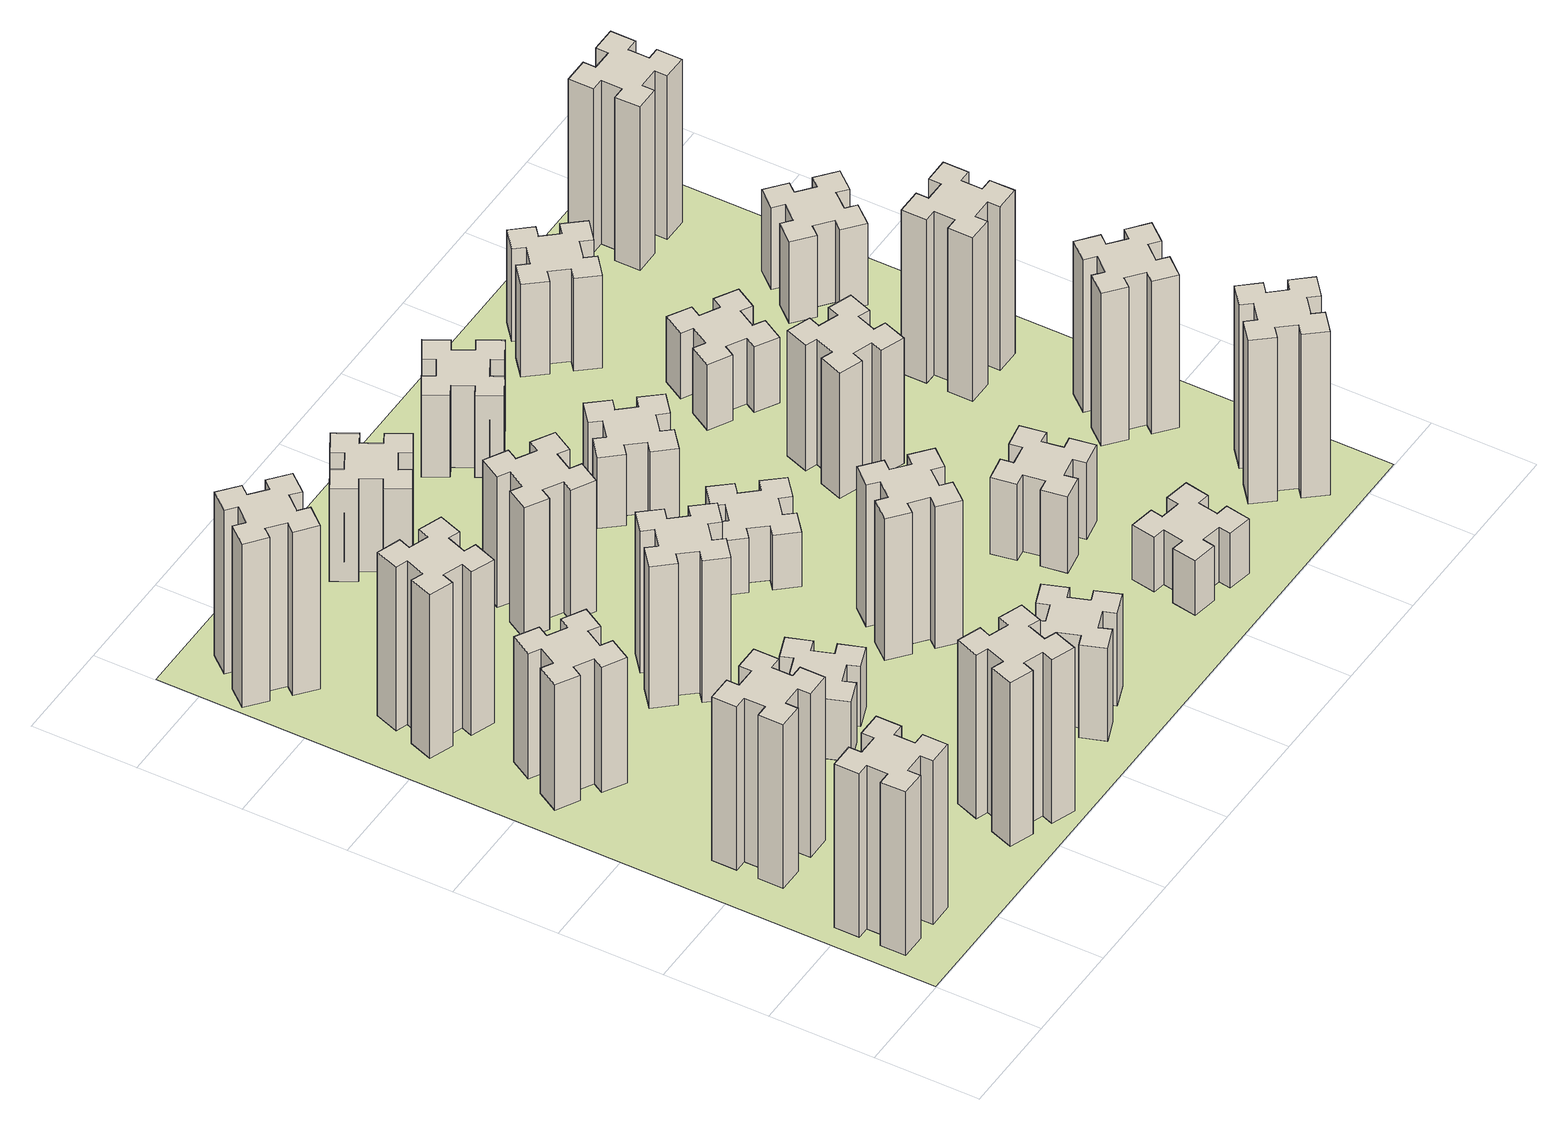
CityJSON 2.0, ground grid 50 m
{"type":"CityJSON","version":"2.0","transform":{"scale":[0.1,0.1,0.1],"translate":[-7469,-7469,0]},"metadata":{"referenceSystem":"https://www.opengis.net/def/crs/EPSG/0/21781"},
"CityObjects":{
"building1":{"type":"Building","attributes":{"class":"1000","function":"1000","usage":"1000","yearOfConstruction":2016,"roofType":"1000","measuredHeight":90,"storeysAboveGround":30,"storeysBelowGround":0},"geometry":[{"type":"Solid","lod":"1","boundaries":[[[[0,1,2,3,4,5,6,7,8,9,10,11,12,13,14,15,16,17,18,19]],[[17,16,20,21]],[[16,15,22,20]],[[15,14,23,22]],[[14,13,24,23]],[[13,12,25,24]],[[12,11,26,25]],[[11,10,27,26]],[[10,9,28,27]],[[9,8,29,28]],[[8,7,30,29]],[[7,6,31,30]],[[6,5,32,31]],[[5,4,33,32]],[[4,3,34,33]],[[3,2,35,34]],[[2,1,36,35]],[[1,0,37,36]],[[0,19,38,37]],[[19,18,39,38]],[[18,17,21,39]],[[24,25,26,27,28,29,30,31,32,33,34,35,36,37,38,39,21,20,22,23]]]]}]},
"building2":{"type":"Building","attributes":{"class":"1000","function":"1000","usage":"1000","yearOfConstruction":2016,"roofType":"1000","measuredHeight":90,"storeysAboveGround":30,"storeysBelowGround":0},"geometry":[{"type":"Solid","lod":"1","boundaries":[[[[40,41,42,43,44,45,46,47,48,49,50,51,52,53,54,55,56,57,58,59]],[[57,56,60,61]],[[56,55,62,60]],[[55,54,63,62]],[[54,53,64,63]],[[53,52,65,64]],[[52,51,66,65]],[[51,50,67,66]],[[50,49,68,67]],[[49,48,69,68]],[[48,47,70,69]],[[47,46,71,70]],[[46,45,72,71]],[[45,44,73,72]],[[44,43,74,73]],[[43,42,75,74]],[[42,41,76,75]],[[41,40,77,76]],[[40,59,78,77]],[[59,58,79,78]],[[58,57,61,79]],[[64,65,66,67,68,69,70,71,72,73,74,75,76,77,78,79,61,60,62,63]]]]}]},
"building3":{"type":"Building","attributes":{"class":"1000","function":"1000","usage":"1000","yearOfConstruction":2016,"roofType":"1000","measuredHeight":69,"storeysAboveGround":30,"storeysBelowGround":0},"geometry":[{"type":"Solid","lod":"1","boundaries":[[[[80,81,82,83,84,85,86,87,88,89,90,91,92,93,94,95,96,97,98,99]],[[97,96,100,101]],[[96,95,102,100]],[[95,94,103,102]],[[94,93,104,103]],[[93,92,105,104]],[[92,91,106,105]],[[91,90,107,106]],[[90,89,108,107]],[[89,88,109,108]],[[88,87,110,109]],[[87,86,111,110]],[[86,85,112,111]],[[85,84,113,112]],[[84,83,114,113]],[[83,82,115,114]],[[82,81,116,115]],[[81,80,117,116]],[[80,99,118,117]],[[99,98,119,118]],[[98,97,101,119]],[[104,105,106,107,108,109,110,111,112,113,114,115,116,117,118,119,101,100,102,103]]]]}]},
"building4":{"type":"Building","attributes":{"class":"1000","function":"1000","usage":"1000","yearOfConstruction":2016,"roofType":"1000","measuredHeight":90,"storeysAboveGround":30,"storeysBelowGround":0},"geometry":[{"type":"Solid","lod":"1","boundaries":[[[[120,121,122,123,124,125,126,127,128,129,130,131,132,133,134,135,136,137,138,139]],[[137,136,140,141]],[[136,135,142,140]],[[135,134,143,142]],[[134,133,144,143]],[[133,132,145,144]],[[132,131,146,145]],[[131,130,147,146]],[[130,129,148,147]],[[129,128,149,148]],[[128,127,150,149]],[[127,126,151,150]],[[126,125,152,151]],[[125,124,153,152]],[[124,123,154,153]],[[123,122,155,154]],[[122,121,156,155]],[[121,120,157,156]],[[120,139,158,157]],[[139,138,159,158]],[[138,137,141,159]],[[144,145,146,147,148,149,150,151,152,153,154,155,156,157,158,159,141,140,142,143]]]]}]},
"building5":{"type":"Building","attributes":{"class":"1000","function":"1000","usage":"1000","yearOfConstruction":2016,"roofType":"1000","measuredHeight":90,"storeysAboveGround":30,"storeysBelowGround":0},"geometry":[{"type":"Solid","lod":"1","boundaries":[[[[160,161,162,163,164,165,166,167,168,169,170,171,172,173,174,175,176,177,178,179]],[[177,176,180,181]],[[176,175,182,180]],[[175,174,183,182]],[[174,173,184,183]],[[173,172,185,184]],[[172,171,186,185]],[[171,170,187,186]],[[170,169,188,187]],[[169,168,189,188]],[[168,167,190,189]],[[167,166,191,190]],[[166,165,192,191]],[[165,164,193,192]],[[164,163,194,193]],[[163,162,195,194]],[[162,161,196,195]],[[161,160,197,196]],[[160,179,198,197]],[[179,178,199,198]],[[178,177,181,199]],[[184,185,186,187,188,189,190,191,192,193,194,195,196,197,198,199,181,180,182,183]]]]}]},
"building6":{"type":"Building","attributes":{"class":"1000","function":"1000","usage":"1000","yearOfConstruction":2016,"roofType":"1000","measuredHeight":90,"storeysAboveGround":30,"storeysBelowGround":0},"geometry":[{"type":"Solid","lod":"1","boundaries":[[[[200,201,202,203,204,205,206,207,208,209,210,211,212,213,214,215,216,217,218,219]],[[217,216,220,221]],[[216,215,222,220]],[[215,214,223,222]],[[214,213,224,223]],[[213,212,225,224]],[[212,211,226,225]],[[211,210,227,226]],[[210,209,228,227]],[[209,208,229,228]],[[208,207,230,229]],[[207,206,231,230]],[[206,205,232,231]],[[205,204,233,232]],[[204,203,234,233]],[[203,202,235,234]],[[202,201,236,235]],[[201,200,237,236]],[[200,219,238,237]],[[219,218,239,238]],[[218,217,221,239]],[[224,225,226,227,228,229,230,231,232,233,234,235,236,237,238,239,221,220,222,223]]]]}]},
"building7":{"type":"Building","attributes":{"class":"1000","function":"1000","usage":"1000","yearOfConstruction":2016,"roofType":"1000","measuredHeight":33,"storeysAboveGround":30,"storeysBelowGround":0},"geometry":[{"type":"Solid","lod":"1","boundaries":[[[[240,241,242,243,244,245,246,247,248,249,250,251,252,253,254,255,256,257,258,259]],[[257,256,260,261]],[[256,255,262,260]],[[255,254,263,262]],[[254,253,264,263]],[[253,252,265,264]],[[252,251,266,265]],[[251,250,267,266]],[[250,249,268,267]],[[249,248,269,268]],[[248,247,270,269]],[[247,246,271,270]],[[246,245,272,271]],[[245,244,273,272]],[[244,243,274,273]],[[243,242,275,274]],[[242,241,276,275]],[[241,240,277,276]],[[240,259,278,277]],[[259,258,279,278]],[[258,257,261,279]],[[264,265,266,267,268,269,270,271,272,273,274,275,276,277,278,279,261,260,262,263]]]]}]},
"building8":{"type":"Building","attributes":{"class":"1000","function":"1000","usage":"1000","yearOfConstruction":2016,"roofType":"1000","measuredHeight":78,"storeysAboveGround":30,"storeysBelowGround":0},"geometry":[{"type":"Solid","lod":"1","boundaries":[[[[280,281,282,283,284,285,286,287,288,289,290,291,292,293,294,295,296,297,298,299]],[[297,296,300,301]],[[296,295,302,300]],[[295,294,303,302]],[[294,293,304,303]],[[293,292,305,304]],[[292,291,306,305]],[[291,290,307,306]],[[290,289,308,307]],[[289,288,309,308]],[[288,287,310,309]],[[287,286,311,310]],[[286,285,312,311]],[[285,284,313,312]],[[284,283,314,313]],[[283,282,315,314]],[[282,281,316,315]],[[281,280,317,316]],[[280,299,318,317]],[[299,298,319,318]],[[298,297,301,319]],[[304,305,306,307,308,309,310,311,312,313,314,315,316,317,318,319,301,300,302,303]]]]}]},
"building9":{"type":"Building","attributes":{"class":"1000","function":"1000","usage":"1000","yearOfConstruction":2016,"roofType":"1000","measuredHeight":51,"storeysAboveGround":30,"storeysBelowGround":0},"geometry":[{"type":"Solid","lod":"1","boundaries":[[[[320,321,322,323,324,325,326,327,328,329,330,331,332,333,334,335,336,337,338,339]],[[337,336,340,341]],[[336,335,342,340]],[[335,334,343,342]],[[334,333,344,343]],[[333,332,345,344]],[[332,331,346,345]],[[331,330,347,346]],[[330,329,348,347]],[[329,328,349,348]],[[328,327,350,349]],[[327,326,351,350]],[[326,325,352,351]],[[325,324,353,352]],[[324,323,354,353]],[[323,322,355,354]],[[322,321,356,355]],[[321,320,357,356]],[[320,339,358,357]],[[339,338,359,358]],[[338,337,341,359]],[[344,345,346,347,348,349,350,351,352,353,354,355,356,357,358,359,341,340,342,343]]]]}]},
"building10":{"type":"Building","attributes":{"class":"1000","function":"1000","usage":"1000","yearOfConstruction":2016,"roofType":"1000","measuredHeight":72,"storeysAboveGround":30,"storeysBelowGround":0},"geometry":[{"type":"Solid","lod":"1","boundaries":[[[[360,361,362,363,364,365,366,367,368,369,370,371,372,373,374,375,376,377,378,379]],[[377,376,380,381]],[[376,375,382,380]],[[375,374,383,382]],[[374,373,384,383]],[[373,372,385,384]],[[372,371,386,385]],[[371,370,387,386]],[[370,369,388,387]],[[369,368,389,388]],[[368,367,390,389]],[[367,366,391,390]],[[366,365,392,391]],[[365,364,393,392]],[[364,363,394,393]],[[363,362,395,394]],[[362,361,396,395]],[[361,360,397,396]],[[360,379,398,397]],[[379,378,399,398]],[[378,377,381,399]],[[384,385,386,387,388,389,390,391,392,393,394,395,396,397,398,399,381,380,382,383]]]]}]},
"building11":{"type":"Building","attributes":{"class":"1000","function":"1000","usage":"1000","yearOfConstruction":2016,"roofType":"1000","measuredHeight":51,"storeysAboveGround":30,"storeysBelowGround":0},"geometry":[{"type":"Solid","lod":"1","boundaries":[[[[400,401,402,403,404,405,406,407,408,409,410,411,412,413,414,415,416,417,418,419]],[[417,416,420,421]],[[416,415,422,420]],[[415,414,423,422]],[[414,413,424,423]],[[413,412,425,424]],[[412,411,426,425]],[[411,410,427,426]],[[410,409,428,427]],[[409,408,429,428]],[[408,407,430,429]],[[407,406,431,430]],[[406,405,432,431]],[[405,404,433,432]],[[404,403,434,433]],[[403,402,435,434]],[[402,401,436,435]],[[401,400,437,436]],[[400,419,438,437]],[[419,418,439,438]],[[418,417,421,439]],[[424,425,426,427,428,429,430,431,432,433,434,435,436,437,438,439,421,420,422,423]]]]}]},
"building12":{"type":"Building","attributes":{"class":"1000","function":"1000","usage":"1000","yearOfConstruction":2016,"roofType":"1000","measuredHeight":78,"storeysAboveGround":30,"storeysBelowGround":0},"geometry":[{"type":"Solid","lod":"1","boundaries":[[[[440,441,442,443,444,445,446,447,448,449,450,451,452,453,454,455,456,457,458,459]],[[457,456,460,461]],[[456,455,462,460]],[[455,454,463,462]],[[454,453,464,463]],[[453,452,465,464]],[[452,451,466,465]],[[451,450,467,466]],[[450,449,468,467]],[[449,448,469,468]],[[448,447,470,469]],[[447,446,471,470]],[[446,445,472,471]],[[445,444,473,472]],[[444,443,474,473]],[[443,442,475,474]],[[442,441,476,475]],[[441,440,477,476]],[[440,459,478,477]],[[459,458,479,478]],[[458,457,461,479]],[[464,465,466,467,468,469,470,471,472,473,474,475,476,477,478,479,461,460,462,463]]]]}]},
"building13":{"type":"Building","attributes":{"class":"1000","function":"1000","usage":"1000","yearOfConstruction":2016,"roofType":"1000","measuredHeight":30,"storeysAboveGround":30,"storeysBelowGround":0},"geometry":[{"type":"Solid","lod":"1","boundaries":[[[[480,481,482,483,484,485,486,487,488,489,490,491,492,493,494,495,496,497,498,499]],[[497,496,500,501]],[[496,495,502,500]],[[495,494,503,502]],[[494,493,504,503]],[[493,492,505,504]],[[492,491,506,505]],[[491,490,507,506]],[[490,489,508,507]],[[489,488,509,508]],[[488,487,510,509]],[[487,486,511,510]],[[486,485,512,511]],[[485,484,513,512]],[[484,483,514,513]],[[483,482,515,514]],[[482,481,516,515]],[[481,480,517,516]],[[480,499,518,517]],[[499,498,519,518]],[[498,497,501,519]],[[504,505,506,507,508,509,510,511,512,513,514,515,516,517,518,519,501,500,502,503]]]]}]},
"building14":{"type":"Building","attributes":{"class":"1000","function":"1000","usage":"1000","yearOfConstruction":2016,"roofType":"1000","measuredHeight":39,"storeysAboveGround":30,"storeysBelowGround":0},"geometry":[{"type":"Solid","lod":"1","boundaries":[[[[520,521,522,523,524,525,526,527,528,529,530,531,532,533,534,535,536,537,538,539]],[[537,536,540,541]],[[536,535,542,540]],[[535,534,543,542]],[[534,533,544,543]],[[533,532,545,544]],[[532,531,546,545]],[[531,530,547,546]],[[530,529,548,547]],[[529,528,549,548]],[[528,527,550,549]],[[527,526,551,550]],[[526,525,552,551]],[[525,524,553,552]],[[524,523,554,553]],[[523,522,555,554]],[[522,521,556,555]],[[521,520,557,556]],[[520,539,558,557]],[[539,538,559,558]],[[538,537,541,559]],[[544,545,546,547,548,549,550,551,552,553,554,555,556,557,558,559,541,540,542,543]]]]}]},
"building15":{"type":"Building","attributes":{"class":"1000","function":"1000","usage":"1000","yearOfConstruction":2016,"roofType":"1000","measuredHeight":30,"storeysAboveGround":30,"storeysBelowGround":0},"geometry":[{"type":"Solid","lod":"1","boundaries":[[[[560,561,562,563,564,565,566,567,568,569,570,571,572,573,574,575,576,577,578,579]],[[577,576,580,581]],[[576,575,582,580]],[[575,574,583,582]],[[574,573,584,583]],[[573,572,585,584]],[[572,571,586,585]],[[571,570,587,586]],[[570,569,588,587]],[[569,568,589,588]],[[568,567,590,589]],[[567,566,591,590]],[[566,565,592,591]],[[565,564,593,592]],[[564,563,594,593]],[[563,562,595,594]],[[562,561,596,595]],[[561,560,597,596]],[[560,579,598,597]],[[579,578,599,598]],[[578,577,581,599]],[[584,585,586,587,588,589,590,591,592,593,594,595,596,597,598,599,581,580,582,583]]]]}]},
"building16":{"type":"Building","attributes":{"class":"1000","function":"1000","usage":"1000","yearOfConstruction":2016,"roofType":"1000","measuredHeight":45,"storeysAboveGround":30,"storeysBelowGround":0},"geometry":[{"type":"Solid","lod":"1","boundaries":[[[[600,601,602,603,604,605,606,607,608,609,610,611,612,613,614,615,616,617,618,619]],[[617,616,620,621]],[[616,615,622,620]],[[615,614,623,622]],[[614,613,624,623]],[[613,612,625,624]],[[612,611,626,625]],[[611,610,627,626]],[[610,609,628,627]],[[609,608,629,628]],[[608,607,630,629]],[[607,606,631,630]],[[606,605,632,631]],[[605,604,633,632]],[[604,603,634,633]],[[603,602,635,634]],[[602,601,636,635]],[[601,600,637,636]],[[600,619,638,637]],[[619,618,639,638]],[[618,617,621,639]],[[624,625,626,627,628,629,630,631,632,633,634,635,636,637,638,639,621,620,622,623]]]]}]},
"building17":{"type":"Building","attributes":{"class":"1000","function":"1000","usage":"1000","yearOfConstruction":2016,"roofType":"1000","measuredHeight":42,"storeysAboveGround":30,"storeysBelowGround":0},"geometry":[{"type":"Solid","lod":"1","boundaries":[[[[640,641,642,643,644,645,646,647,648,649,650,651,652,653,654,655,656,657,658,659]],[[657,656,660,661]],[[656,655,662,660]],[[655,654,663,662]],[[654,653,664,663]],[[653,652,665,664]],[[652,651,666,665]],[[651,650,667,666]],[[650,649,668,667]],[[649,648,669,668]],[[648,647,670,669]],[[647,646,671,670]],[[646,645,672,671]],[[645,644,673,672]],[[644,643,674,673]],[[643,642,675,674]],[[642,641,676,675]],[[641,640,677,676]],[[640,659,678,677]],[[659,658,679,678]],[[658,657,661,679]],[[664,665,666,667,668,669,670,671,672,673,674,675,676,677,678,679,661,660,662,663]]]]}]},
"building18":{"type":"Building","attributes":{"class":"1000","function":"1000","usage":"1000","yearOfConstruction":2016,"roofType":"1000","measuredHeight":69,"storeysAboveGround":30,"storeysBelowGround":0},"geometry":[{"type":"Solid","lod":"1","boundaries":[[[[680,681,682,683,684,685,686,687,688,689,690,691,692,693,694,695,696,697,698,699]],[[697,696,700,701]],[[696,695,702,700]],[[695,694,703,702]],[[694,693,704,703]],[[693,692,705,704]],[[692,691,706,705]],[[691,690,707,706]],[[690,689,708,707]],[[689,688,709,708]],[[688,687,710,709]],[[687,686,711,710]],[[686,685,712,711]],[[685,684,713,712]],[[684,683,714,713]],[[683,682,715,714]],[[682,681,716,715]],[[681,680,717,716]],[[680,699,718,717]],[[699,698,719,718]],[[698,697,701,719]],[[704,705,706,707,708,709,710,711,712,713,714,715,716,717,718,719,701,700,702,703]]]]}]},
"building19":{"type":"Building","attributes":{"class":"1000","function":"1000","usage":"1000","yearOfConstruction":2016,"roofType":"1000","measuredHeight":36,"storeysAboveGround":30,"storeysBelowGround":0},"geometry":[{"type":"Solid","lod":"1","boundaries":[[[[720,721,722,723,724,725,726,727,728,729,730,731,732,733,734,735,736,737,738,739]],[[737,736,740,741]],[[736,735,742,740]],[[735,734,743,742]],[[734,733,744,743]],[[733,732,745,744]],[[732,731,746,745]],[[731,730,747,746]],[[730,729,748,747]],[[729,728,749,748]],[[728,727,750,749]],[[727,726,751,750]],[[726,725,752,751]],[[725,724,753,752]],[[724,723,754,753]],[[723,722,755,754]],[[722,721,756,755]],[[721,720,757,756]],[[720,739,758,757]],[[739,738,759,758]],[[738,737,741,759]],[[744,745,746,747,748,749,750,751,752,753,754,755,756,757,758,759,741,740,742,743]]]]}]},
"building20":{"type":"Building","attributes":{"class":"1000","function":"1000","usage":"1000","yearOfConstruction":2016,"roofType":"1000","measuredHeight":90,"storeysAboveGround":30,"storeysBelowGround":0},"geometry":[{"type":"Solid","lod":"1","boundaries":[[[[760,761,762,763,764,765,766,767,768,769,770,771,772,773,774,775,776,777,778,779]],[[777,776,780,781]],[[776,775,782,780]],[[775,774,783,782]],[[774,773,784,783]],[[773,772,785,784]],[[772,771,786,785]],[[771,770,787,786]],[[770,769,788,787]],[[769,768,789,788]],[[768,767,790,789]],[[767,766,791,790]],[[766,765,792,791]],[[765,764,793,792]],[[764,763,794,793]],[[763,762,795,794]],[[762,761,796,795]],[[761,760,797,796]],[[760,779,798,797]],[[779,778,799,798]],[[778,777,781,799]],[[784,785,786,787,788,789,790,791,792,793,794,795,796,797,798,799,781,780,782,783]]]]}]},
"building21":{"type":"Building","attributes":{"class":"1000","function":"1000","usage":"1000","yearOfConstruction":2016,"roofType":"1000","measuredHeight":51,"storeysAboveGround":30,"storeysBelowGround":0},"geometry":[{"type":"Solid","lod":"1","boundaries":[[[[800,801,802,803,804,805,806,807,808,809,810,811,812,813,814,815,816,817,818,819]],[[817,816,820,821]],[[816,815,822,820]],[[815,814,823,822]],[[814,813,824,823]],[[813,812,825,824]],[[812,811,826,825]],[[811,810,827,826]],[[810,809,828,827]],[[809,808,829,828]],[[808,807,830,829]],[[807,806,831,830]],[[806,805,832,831]],[[805,804,833,832]],[[804,803,834,833]],[[803,802,835,834]],[[802,801,836,835]],[[801,800,837,836]],[[800,819,838,837]],[[819,818,839,838]],[[818,817,821,839]],[[824,825,826,827,828,829,830,831,832,833,834,835,836,837,838,839,821,820,822,823]]]]}]},
"building22":{"type":"Building","attributes":{"class":"1000","function":"1000","usage":"1000","yearOfConstruction":2016,"roofType":"1000","measuredHeight":84,"storeysAboveGround":30,"storeysBelowGround":0},"geometry":[{"type":"Solid","lod":"1","boundaries":[[[[840,841,842,843,844,845,846,847,848,849,850,851,852,853,854,855,856,857,858,859]],[[857,856,860,861]],[[856,855,862,860]],[[855,854,863,862]],[[854,853,864,863]],[[853,852,865,864]],[[852,851,866,865]],[[851,850,867,866]],[[850,849,868,867]],[[849,848,869,868]],[[848,847,870,869]],[[847,846,871,870]],[[846,845,872,871]],[[845,844,873,872]],[[844,843,874,873]],[[843,842,875,874]],[[842,841,876,875]],[[841,840,877,876]],[[840,859,878,877]],[[859,858,879,878]],[[858,857,861,879]],[[864,865,866,867,868,869,870,871,872,873,874,875,876,877,878,879,861,860,862,863]]]]}]},
"building23":{"type":"Building","attributes":{"class":"1000","function":"1000","usage":"1000","yearOfConstruction":2016,"roofType":"1000","measuredHeight":90,"storeysAboveGround":30,"storeysBelowGround":0},"geometry":[{"type":"Solid","lod":"1","boundaries":[[[[880,881,882,883,884,885,886,887,888,889,890,891,892,893,894,895,896,897,898,899]],[[897,896,900,901]],[[896,895,902,900]],[[895,894,903,902]],[[894,893,904,903]],[[893,892,905,904]],[[892,891,906,905]],[[891,890,907,906]],[[890,889,908,907]],[[889,888,909,908]],[[888,887,910,909]],[[887,886,911,910]],[[886,885,912,911]],[[885,884,913,912]],[[884,883,914,913]],[[883,882,915,914]],[[882,881,916,915]],[[881,880,917,916]],[[880,899,918,917]],[[899,898,919,918]],[[898,897,901,919]],[[904,905,906,907,908,909,910,911,912,913,914,915,916,917,918,919,901,900,902,903]]]]}]},
"building24":{"type":"Building","attributes":{"class":"1000","function":"1000","usage":"1000","yearOfConstruction":2016,"roofType":"1000","measuredHeight":45,"storeysAboveGround":30,"storeysBelowGround":0},"geometry":[{"type":"Solid","lod":"1","boundaries":[[[[920,921,922,923,924,925,926,927,928,929,930,931,932,933,934,935,936,937,938,939]],[[937,936,940,941]],[[936,935,942,940]],[[935,934,943,942]],[[934,933,944,943]],[[933,932,945,944]],[[932,931,946,945]],[[931,930,947,946]],[[930,929,948,947]],[[929,928,949,948]],[[928,927,950,949]],[[927,926,951,950]],[[926,925,952,951]],[[925,924,953,952]],[[924,923,954,953]],[[923,922,955,954]],[[922,921,956,955]],[[921,920,957,956]],[[920,939,958,957]],[[939,938,959,958]],[[938,937,941,959]],[[944,945,946,947,948,949,950,951,952,953,954,955,956,957,958,959,941,940,942,943]]]]}]},
"building25":{"type":"Building","attributes":{"class":"1000","function":"1000","usage":"1000","yearOfConstruction":2016,"roofType":"1000","measuredHeight":90,"storeysAboveGround":30,"storeysBelowGround":0},"geometry":[{"type":"Solid","lod":"1","boundaries":[[[[960,961,962,963,964,965,966,967,968,969,970,971,972,973,974,975,976,977,978,979]],[[977,976,980,981]],[[976,975,982,980]],[[975,974,983,982]],[[974,973,984,983]],[[973,972,985,984]],[[972,971,986,985]],[[971,970,987,986]],[[970,969,988,987]],[[969,968,989,988]],[[968,967,990,989]],[[967,966,991,990]],[[966,965,992,991]],[[965,964,993,992]],[[964,963,994,993]],[[963,962,995,994]],[[962,961,996,995]],[[961,960,997,996]],[[960,979,998,997]],[[979,978,999,998]],[[978,977,981,999]],[[984,985,986,987,988,989,990,991,992,993,994,995,996,997,998,999,981,980,982,983]]]]}]},
"landuse1":{"type":"LandUse","attributes":{"name":"plot1","function":"1010"},"geometry":[{"type":"MultiSurface","lod":"1","boundaries":[[[1000,1001,1002,1003]]]}]}
},
"vertices":[
[165,425,0],[165,325,0],[105,325,0],[105,205,0],[225,205,0],[225,265,0],[325,265,0],[325,205,0],[445,205,0],[445,325,0],[385,325,0],[385,425,0],[445,425,0],[445,545,0],[325,545,0],[325,485,0],[225,485,0],[225,545,0],[105,545,0],[105,425,0],[225,485,900],[225,545,900],[325,485,900],[325,545,900],[445,545,900],[445,425,900],[385,425,900],[385,325,900],[445,325,900],[445,205,900],[325,205,900],[325,265,900],[225,265,900],[225,205,900],[105,205,900],[105,325,900],[165,325,900],[165,425,900],[105,425,900],[105,545,900],
[265,1065,0],[265,965,0],[205,965,0],[205,845,0],[325,845,0],[325,905,0],[425,905,0],[425,845,0],[545,845,0],[545,965,0],[485,965,0],[485,1065,0],[545,1065,0],[545,1185,0],[425,1185,0],[425,1125,0],[325,1125,0],[325,1185,0],[205,1185,0],[205,1065,0],[325,1125,900],[325,1185,900],[425,1125,900],[425,1185,900],[545,1185,900],[545,1065,900],[485,1065,900],[485,965,900],[545,965,900],[545,845,900],[425,845,900],[425,905,900],[325,905,900],[325,845,900],[205,845,900],[205,965,900],[265,965,900],[265,1065,900],[205,1065,900],[205,1185,900],
[474,2026,0],[387,2076,0],[417,2128,0],[313,2188,0],[253,2084,0],[305,2054,0],[255,1967,0],[203,1997,0],[143,1893,0],[247,1833,0],[277,1885,0],[364,1835,0],[334,1783,0],[438,1723,0],[498,1827,0],[446,1857,0],[496,1944,0],[548,1914,0],[608,2018,0],[504,2078,0],[496,1944,690],[548,1914,690],[446,1857,690],[498,1827,690],[438,1723,690],[334,1783,690],[364,1835,690],[277,1885,690],[247,1833,690],[143,1893,690],[203,1997,690],[255,1967,690],[305,2054,690],[253,2084,690],[313,2188,690],[417,2128,690],[387,2076,690],[474,2026,690],[504,2078,690],[608,2018,690],
[289,2680,0],[255,2586,0],[199,2607,0],[157,2494,0],[270,2453,0],[291,2509,0],[385,2475,0],[364,2419,0],[477,2377,0],[518,2490,0],[462,2511,0],[496,2605,0],[552,2584,0],[593,2697,0],[480,2738,0],[460,2682,0],[366,2716,0],[387,2772,0],[274,2813,0],[233,2700,0],[366,2716,900],[387,2772,900],[460,2682,900],[480,2738,900],[593,2697,900],[552,2584,900],[496,2605,900],[462,2511,900],[518,2490,900],[477,2377,900],[364,2419,900],[385,2475,900],[291,2509,900],[270,2453,900],[157,2494,900],[199,2607,900],[255,2586,900],[289,2680,900],[233,2700,900],[274,2813,900],
[1029,360,0],[995,266,0],[939,287,0],[897,174,0],[1010,133,0],[1031,189,0],[1125,155,0],[1104,99,0],[1217,57,0],[1258,170,0],[1202,191,0],[1236,285,0],[1292,264,0],[1333,377,0],[1220,418,0],[1200,362,0],[1106,396,0],[1127,452,0],[1014,493,0],[973,380,0],[1106,396,900],[1127,452,900],[1200,362,900],[1220,418,900],[1333,377,900],[1292,264,900],[1236,285,900],[1202,191,900],[1258,170,900],[1217,57,900],[1104,99,900],[1125,155,900],[1031,189,900],[1010,133,900],[897,174,900],[939,287,900],[995,266,900],[1029,360,900],[973,380,900],[1014,493,900],
[384,3387,0],[308,3452,0],[346,3498,0],[254,3575,0],[177,3483,0],[223,3444,0],[159,3368,0],[113,3406,0],[36,3314,0],[128,3237,0],[166,3283,0],[243,3219,0],[204,3173,0],[296,3096,0],[373,3188,0],[327,3226,0],[392,3303,0],[438,3264,0],[515,3356,0],[423,3433,0],[392,3303,900],[438,3264,900],[327,3226,900],[373,3188,900],[296,3096,900],[204,3173,900],[243,3219,900],[166,3283,900],[128,3237,900],[36,3314,900],[113,3406,900],[159,3368,900],[223,3444,900],[177,3483,900],[254,3575,900],[346,3498,900],[308,3452,900],[384,3387,900],[423,3433,900],[515,3356,900],
[1125,1336,0],[1031,1302,0],[1010,1358,0],[897,1317,0],[939,1204,0],[995,1225,0],[1029,1131,0],[973,1110,0],[1014,997,0],[1127,1039,0],[1106,1095,0],[1200,1129,0],[1220,1073,0],[1333,1114,0],[1292,1227,0],[1236,1206,0],[1202,1300,0],[1258,1320,0],[1217,1433,0],[1104,1392,0],[1202,1300,330],[1258,1320,330],[1236,1206,330],[1292,1227,330],[1333,1114,330],[1220,1073,330],[1200,1129,330],[1106,1095,330],[1127,1039,330],[1014,997,330],[973,1110,330],[1029,1131,330],[995,1225,330],[939,1204,330],[897,1317,330],[1010,1358,330],[1031,1302,330],[1125,1336,330],[1104,1392,330],[1217,1433,330],
[1083,1972,0],[1006,1907,0],[968,1953,0],[876,1876,0],[953,1784,0],[999,1823,0],[1063,1746,0],[1017,1708,0],[1094,1616,0],[1186,1693,0],[1148,1739,0],[1224,1803,0],[1263,1757,0],[1355,1834,0],[1278,1926,0],[1232,1888,0],[1167,1964,0],[1213,2003,0],[1136,2095,0],[1044,2018,0],[1167,1964,780],[1213,2003,780],[1232,1888,780],[1278,1926,780],[1355,1834,780],[1263,1757,780],[1224,1803,780],[1148,1739,780],[1186,1693,780],[1094,1616,780],[1017,1708,780],[1063,1746,780],[999,1823,780],[953,1784,780],[876,1876,780],[968,1953,780],[1006,1907,780],[1083,1972,780],[1044,2018,780],[1136,2095,780],
[1765,496,0],[1671,462,0],[1650,518,0],[1537,477,0],[1579,364,0],[1635,385,0],[1669,291,0],[1613,270,0],[1654,157,0],[1767,199,0],[1746,255,0],[1840,289,0],[1860,233,0],[1973,274,0],[1932,387,0],[1876,366,0],[1842,460,0],[1898,480,0],[1857,593,0],[1744,552,0],[1842,460,510],[1898,480,510],[1876,366,510],[1932,387,510],[1973,274,510],[1860,233,510],[1840,289,510],[1746,255,510],[1767,199,510],[1654,157,510],[1613,270,510],[1669,291,510],[1635,385,510],[1579,364,510],[1537,477,510],[1650,518,510],[1671,462,510],[1765,496,510],[1744,552,510],[1857,593,510],
[1314,2666,0],[1227,2716,0],[1257,2768,0],[1153,2828,0],[1093,2724,0],[1145,2694,0],[1095,2607,0],[1043,2637,0],[983,2533,0],[1087,2473,0],[1117,2525,0],[1204,2475,0],[1174,2423,0],[1278,2363,0],[1338,2467,0],[1286,2497,0],[1336,2584,0],[1388,2554,0],[1448,2658,0],[1344,2718,0],[1336,2584,720],[1388,2554,720],[1286,2497,720],[1338,2467,720],[1278,2363,720],[1174,2423,720],[1204,2475,720],[1117,2525,720],[1087,2473,720],[983,2533,720],[1043,2637,720],[1095,2607,720],[1145,2694,720],[1093,2724,720],[1153,2828,720],[1257,2768,720],[1227,2716,720],[1314,2666,720],[1344,2718,720],[1448,2658,720],
[995,3324,0],[1045,3237,0],[993,3207,0],[1053,3103,0],[1157,3163,0],[1127,3215,0],[1214,3265,0],[1244,3213,0],[1348,3273,0],[1288,3377,0],[1236,3347,0],[1186,3434,0],[1238,3464,0],[1178,3568,0],[1074,3508,0],[1104,3456,0],[1017,3406,0],[987,3458,0],[883,3398,0],[943,3294,0],[1017,3406,510],[987,3458,510],[1104,3456,510],[1074,3508,510],[1178,3568,510],[1238,3464,510],[1186,3434,510],[1236,3347,510],[1288,3377,510],[1348,3273,510],[1244,3213,510],[1214,3265,510],[1127,3215,510],[1157,3163,510],[1053,3103,510],[993,3207,510],[1045,3237,510],[995,3324,510],[943,3294,510],[883,3398,510],
[1746,1163,0],[1823,1099,0],[1784,1053,0],[1876,976,0],[1953,1068,0],[1907,1106,0],[1972,1183,0],[2018,1144,0],[2095,1236,0],[2003,1313,0],[1964,1267,0],[1888,1332,0],[1926,1378,0],[1834,1455,0],[1757,1363,0],[1803,1324,0],[1739,1248,0],[1693,1286,0],[1616,1194,0],[1708,1117,0],[1739,1248,780],[1693,1286,780],[1803,1324,780],[1757,1363,780],[1834,1455,780],[1926,1378,780],[1888,1332,780],[1964,1267,780],[2003,1313,780],[2095,1236,780],[2018,1144,780],[1972,1183,780],[1907,1106,780],[1953,1068,780],[1876,976,780],[1784,1053,780],[1823,1099,780],[1746,1163,780],[1708,1117,780],[1616,1194,780],
[1972,1988,0],[1907,2064,0],[1953,2103,0],[1876,2195,0],[1784,2118,0],[1823,2072,0],[1746,2007,0],[1708,2053,0],[1616,1976,0],[1693,1884,0],[1739,1923,0],[1803,1846,0],[1757,1808,0],[1834,1716,0],[1926,1793,0],[1888,1839,0],[1964,1903,0],[2003,1857,0],[2095,1934,0],[2018,2026,0],[1964,1903,300],[2003,1857,300],[1888,1839,300],[1926,1793,300],[1834,1716,300],[1757,1808,300],[1803,1846,300],[1739,1923,300],[1693,1884,300],[1616,1976,300],[1708,2053,300],[1746,2007,300],[1823,2072,300],[1784,2118,300],[1876,2195,300],[1953,2103,300],[1907,2064,300],[1972,1988,300],[2018,2026,300],[2095,1934,300],
[1839,2563,0],[1903,2486,0],[1857,2448,0],[1934,2356,0],[2026,2433,0],[1988,2479,0],[2064,2543,0],[2103,2497,0],[2195,2574,0],[2118,2666,0],[2072,2628,0],[2007,2704,0],[2053,2743,0],[1976,2835,0],[1884,2758,0],[1923,2712,0],[1846,2647,0],[1808,2693,0],[1716,2616,0],[1793,2524,0],[1846,2647,390],[1808,2693,390],[1923,2712,390],[1884,2758,390],[1976,2835,390],[2053,2743,390],[2007,2704,390],[2072,2628,390],[2118,2666,390],[2195,2574,390],[2103,2497,390],[2064,2543,390],[1988,2479,390],[2026,2433,390],[1934,2356,390],[1857,2448,390],[1903,2486,390],[1839,2563,390],[1793,2524,390],[1716,2616,390],
[2596,444,0],[2578,345,0],[2519,356,0],[2498,237,0],[2617,217,0],[2627,276,0],[2725,258,0],[2715,199,0],[2833,178,0],[2854,297,0],[2795,307,0],[2812,405,0],[2871,395,0],[2892,513,0],[2774,534,0],[2764,475,0],[2665,492,0],[2676,551,0],[2557,572,0],[2537,454,0],[2665,492,300],[2676,551,300],[2764,475,300],[2774,534,300],[2892,513,300],[2871,395,300],[2812,405,300],[2795,307,300],[2854,297,300],[2833,178,300],[2715,199,300],[2725,258,300],[2627,276,300],[2617,217,300],[2498,237,300],[2519,356,300],[2578,345,300],[2596,444,300],[2537,454,300],[2557,572,300],
[1844,3456,0],[1757,3406,0],[1727,3458,0],[1623,3398,0],[1683,3294,0],[1735,3324,0],[1785,3237,0],[1733,3207,0],[1793,3103,0],[1897,3163,0],[1867,3215,0],[1954,3265,0],[1984,3213,0],[2088,3273,0],[2028,3377,0],[1976,3347,0],[1926,3434,0],[1978,3464,0],[1918,3568,0],[1814,3508,0],[1926,3434,450],[1978,3464,450],[1976,3347,450],[2028,3377,450],[2088,3273,450],[1984,3213,450],[1954,3265,450],[1867,3215,450],[1897,3163,450],[1793,3103,450],[1733,3207,450],[1785,3237,450],[1735,3324,450],[1683,3294,450],[1623,3398,450],[1727,3458,450],[1757,3406,450],[1844,3456,450],[1814,3508,450],[1918,3568,450],
[2625,1132,0],[2527,1115,0],[2517,1174,0],[2398,1153,0],[2419,1035,0],[2478,1045,0],[2496,947,0],[2437,937,0],[2457,818,0],[2576,839,0],[2565,898,0],[2664,916,0],[2674,857,0],[2792,877,0],[2771,996,0],[2712,985,0],[2695,1084,0],[2754,1094,0],[2733,1212,0],[2615,1191,0],[2695,1084,420],[2754,1094,420],[2712,985,420],[2771,996,420],[2792,877,420],[2674,857,420],[2664,916,420],[2565,898,420],[2576,839,420],[2457,818,420],[2437,937,420],[2496,947,420],[2478,1045,420],[2419,1035,420],[2398,1153,420],[2517,1174,420],[2527,1115,420],[2625,1132,420],[2615,1191,420],[2733,1212,420],
[2682,1871,0],[2716,1965,0],[2772,1944,0],[2813,2057,0],[2700,2098,0],[2680,2042,0],[2586,2076,0],[2607,2132,0],[2494,2173,0],[2453,2060,0],[2509,2040,0],[2475,1946,0],[2419,1967,0],[2377,1854,0],[2490,1813,0],[2511,1869,0],[2605,1835,0],[2584,1779,0],[2697,1737,0],[2738,1850,0],[2605,1835,690],[2584,1779,690],[2511,1869,690],[2490,1813,690],[2377,1854,690],[2419,1967,690],[2475,1946,690],[2509,2040,690],[2453,2060,690],[2494,2173,690],[2607,2132,690],[2586,2076,690],[2680,2042,690],[2700,2098,690],[2813,2057,690],[2772,1944,690],[2716,1965,690],[2682,1871,690],[2738,1850,690],[2697,1737,690],
[2597,2525,0],[2684,2475,0],[2654,2423,0],[2758,2363,0],[2818,2467,0],[2766,2497,0],[2816,2584,0],[2868,2554,0],[2928,2658,0],[2824,2718,0],[2794,2666,0],[2707,2716,0],[2737,2768,0],[2633,2828,0],[2573,2724,0],[2625,2694,0],[2575,2607,0],[2523,2637,0],[2463,2533,0],[2567,2473,0],[2575,2607,360],[2523,2637,360],[2625,2694,360],[2573,2724,360],[2633,2828,360],[2737,2768,360],[2707,2716,360],[2794,2666,360],[2824,2718,360],[2928,2658,360],[2868,2554,360],[2816,2584,360],[2766,2497,360],[2818,2467,360],[2758,2363,360],[2654,2423,360],[2684,2475,360],[2597,2525,360],[2567,2473,360],[2463,2533,360],
[3468,259,0],[3544,323,0],[3583,277,0],[3675,354,0],[3598,446,0],[3552,408,0],[3487,484,0],[3533,523,0],[3456,615,0],[3364,538,0],[3403,492,0],[3326,427,0],[3288,473,0],[3196,396,0],[3273,304,0],[3319,343,0],[3383,266,0],[3337,228,0],[3414,136,0],[3506,213,0],[3383,266,900],[3337,228,900],[3319,343,900],[3273,304,900],[3196,396,900],[3288,473,900],[3326,427,900],[3403,492,900],[3364,538,900],[3456,615,900],[3533,523,900],[3487,484,900],[3552,408,900],[3598,446,900],[3675,354,900],[3583,277,900],[3544,323,900],[3468,259,900],[3506,213,900],[3414,136,900],
[2712,3368,0],[2647,3444,0],[2693,3483,0],[2616,3575,0],[2524,3498,0],[2563,3452,0],[2486,3387,0],[2448,3433,0],[2356,3356,0],[2433,3264,0],[2479,3303,0],[2543,3226,0],[2497,3188,0],[2574,3096,0],[2666,3173,0],[2628,3219,0],[2704,3283,0],[2743,3237,0],[2835,3314,0],[2758,3406,0],[2704,3283,510],[2743,3237,510],[2628,3219,510],[2666,3173,510],[2574,3096,510],[2497,3188,510],[2543,3226,510],[2479,3303,510],[2433,3264,510],[2356,3356,510],[2448,3433,510],[2486,3387,510],[2563,3452,510],[2524,3498,510],[2616,3575,510],[2693,3483,510],[2647,3444,510],[2712,3368,510],[2758,3406,510],[2835,3314,510],
[3487,1006,0],[3552,1083,0],[3598,1044,0],[3675,1136,0],[3583,1213,0],[3544,1167,0],[3468,1232,0],[3506,1278,0],[3414,1355,0],[3337,1263,0],[3383,1224,0],[3319,1148,0],[3273,1186,0],[3196,1094,0],[3288,1017,0],[3326,1063,0],[3403,999,0],[3364,953,0],[3456,876,0],[3533,968,0],[3403,999,840],[3364,953,840],[3326,1063,840],[3288,1017,840],[3196,1094,840],[3273,1186,840],[3319,1148,840],[3383,1224,840],[3337,1263,840],[3414,1355,840],[3506,1278,840],[3468,1232,840],[3544,1167,840],[3583,1213,840],[3675,1136,840],[3598,1044,840],[3552,1083,840],[3487,1006,840],[3533,968,840],[3456,876,840],
[3445,1805,0],[3445,1905,0],[3505,1905,0],[3505,2025,0],[3385,2025,0],[3385,1965,0],[3285,1965,0],[3285,2025,0],[3165,2025,0],[3165,1905,0],[3225,1905,0],[3225,1805,0],[3165,1805,0],[3165,1685,0],[3285,1685,0],[3285,1745,0],[3385,1745,0],[3385,1685,0],[3505,1685,0],[3505,1805,0],[3385,1745,900],[3385,1685,900],[3285,1745,900],[3285,1685,900],[3165,1685,900],[3165,1805,900],[3225,1805,900],[3225,1905,900],[3165,1905,900],[3165,2025,900],[3285,2025,900],[3285,1965,900],[3385,1965,900],[3385,2025,900],[3505,2025,900],[3505,1905,900],[3445,1905,900],[3445,1805,900],[3505,1805,900],[3505,1685,900],
[3544,2647,0],[3468,2712,0],[3506,2758,0],[3414,2835,0],[3337,2743,0],[3383,2704,0],[3319,2628,0],[3273,2666,0],[3196,2574,0],[3288,2497,0],[3326,2543,0],[3403,2479,0],[3364,2433,0],[3456,2356,0],[3533,2448,0],[3487,2486,0],[3552,2563,0],[3598,2524,0],[3675,2616,0],[3583,2693,0],[3552,2563,450],[3598,2524,450],[3487,2486,450],[3533,2448,450],[3456,2356,450],[3364,2433,450],[3403,2479,450],[3326,2543,450],[3288,2497,450],[3196,2574,450],[3273,2666,450],[3319,2628,450],[3383,2704,450],[3337,2743,450],[3414,2835,450],[3506,2758,450],[3468,2712,450],[3544,2647,450],[3583,2693,450],[3675,2616,450],
[3285,3325,0],[3385,3325,0],[3385,3265,0],[3505,3265,0],[3505,3385,0],[3445,3385,0],[3445,3485,0],[3505,3485,0],[3505,3605,0],[3385,3605,0],[3385,3545,0],[3285,3545,0],[3285,3605,0],[3165,3605,0],[3165,3485,0],[3225,3485,0],[3225,3385,0],[3165,3385,0],[3165,3265,0],[3285,3265,0],[3225,3385,900],[3165,3385,900],[3225,3485,900],[3165,3485,900],[3165,3605,900],[3285,3605,900],[3285,3545,900],[3385,3545,900],[3385,3605,900],[3505,3605,900],[3505,3485,900],[3445,3485,900],[3445,3385,900],[3505,3385,900],[3505,3265,900],[3385,3265,900],[3385,3325,900],[3285,3325,900],[3285,3265,900],[3165,3265,900],
[5,3705,0],[3705,3705,0],[3705,5,0],[5,5,0]
]}
